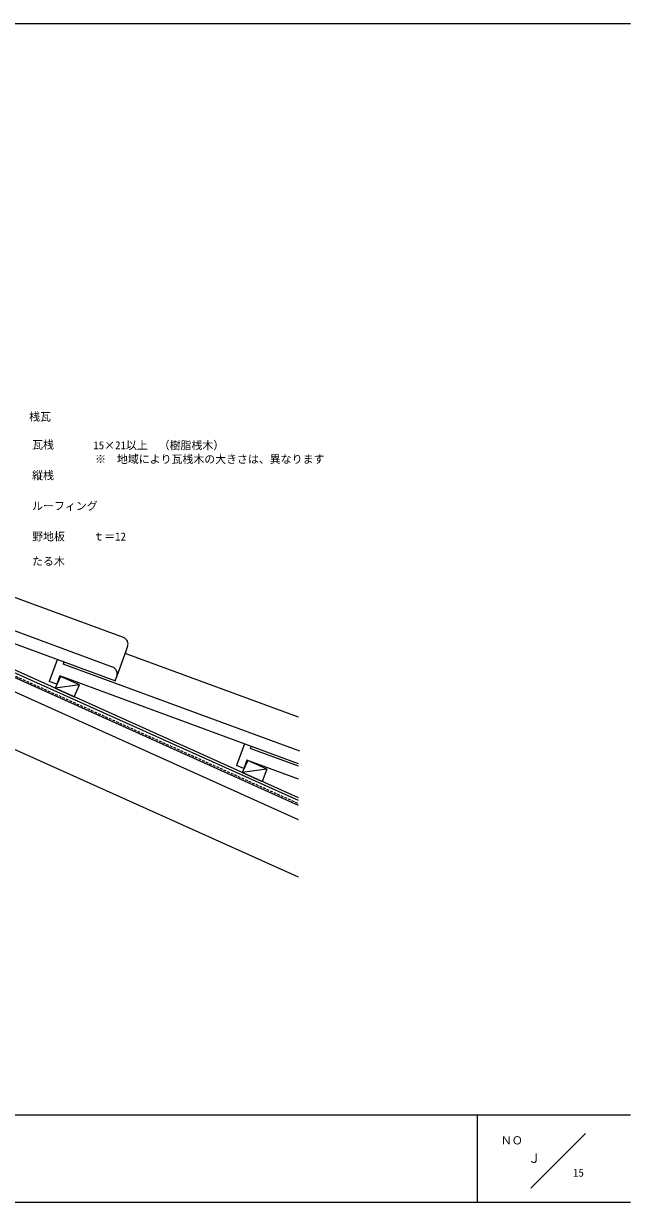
# Model space of a CAD drawing. Units: millimetres, scale not verified. Extents: x -203 to 197, y -138 to 132.
# Drawn here: x 57.8 to 196.8, y -138.4 to 131.6 of the extents above; entities that cross this region are included whole.
import ezdxf
from ezdxf.enums import TextEntityAlignment as Align

# ---------------------------------------------------------------- set-up
doc = ezdxf.new("R2010")
doc.units = ezdxf.units.MM
doc.header["$LTSCALE"] = 0.5
doc.linetypes.add('DASHED1', pattern=[1.8, 1.2, -0.6])
for name, color, linetype, lineweight in [('0-0', 5, 'Continuous', 18), ('1-0', 7, 'Continuous', 18), ('1-1', 7, 'Continuous', 18), ('1-2', 7, 'Continuous', 18), ('1-3', 7, 'Continuous', 18), ('1-B', 3, 'Continuous', 18), ('1-C', 7, 'Continuous', 18)]:
    doc.layers.add(name, color=color, linetype=linetype, lineweight=lineweight)
doc.layers.add('1-5', color=7, linetype='Continuous')
doc.styles.add('ＭＳ ゴシック', font='')
doc.styles.get('ＭＳ ゴシック').set_extended_font_data('MS Gothic')

msp = doc.modelspace()

# ---------------------------------------------------------------- linework, layer by layer
at = {"layer": '0-0'}
for p, q in [((-203.2432, 131.6351), (196.7568, 131.6351)), ((196.7568, -118.3649), (-203.2433, -118.3649)), ((161.7568, -138.3649), (161.7568, -118.3649)), ((186.4865, -122.5541), (173.9189, -135.1216)), ((196.7568, -138.3649), (-203.2432, -138.3649))]:
    msp.add_line(p, q, dxfattribs=at)
at = {"layer": '1-0'}
for p, q in [((120.7426, -45.6779), (-28.0071, 21.2594)), ((120.7426, -46.3359), (-28.0071, 20.6015)), ((120.7426, -47.4324), (-28.0071, 19.5049)), ((120.7426, -50.7222), (-26.4533, 15.5159)), ((120.7426, -63.8812), (-28.0071, 3.0561))]:
    msp.add_line(p, q, dxfattribs=at)
at = {"layer": '1-1', "color": 3, "linetype": 'DASHED1'}
msp.add_line((17.4248, -0.5008), (120.6596, -46.9564), dxfattribs=at)
at = {"layer": '1-1'}
for p, q in [((70.6419, -19.8429), (66.2647, -17.8731)), ((70.642, -19.8429), (65.0336, -20.6089)), ((70.6419, -19.8429), (65.0336, -20.6089)), ((113.5023, -39.13), (109.125, -37.1602)), ((113.5023, -39.13), (107.894, -39.896))]:
    msp.add_line(p, q, dxfattribs=at)
for points in [[(69.4109, -22.5786), (70.642, -19.8429), (66.2647, -17.8731), (65.0336, -20.6089)], [(69.4109, -22.5786), (70.6419, -19.8429), (66.2647, -17.8731), (65.0336, -20.6089)]]:
    msp.add_lwpolyline(points, close=True, dxfattribs=at)
msp.add_lwpolyline([(113.5023, -39.13), (109.125, -37.1603), (107.894, -39.896), (112.2712, -41.8658)], dxfattribs=at)
at = {"layer": '1-3'}
msp.add_line((113.5023, -39.13), (112.4634, -41.9523), dxfattribs=at)
at = {"layer": '1-B'}
for p, q in [((78.2044, -15.7437), (24.006, 4.2052)), ((78.9207, -18.991), (23.2266, 1.5084)), ((65.536, -14.0644), (63.7068, -19.0339)), ((67.0375, -14.6171), (66.8664, -15.082)), ((121.0647, -35.0308), (66.8664, -15.082)), ((66.0869, -17.7787), (65.396, -19.6556)), ((120.7426, -37.8959), (66.0869, -17.7787)), ((79.1533, -17.7979), (78.7359, -18.9317)), ((65.396, -19.6556), (63.7068, -19.0339)), ((108.3963, -33.3516), (106.5671, -38.321)), ((109.8978, -33.9042), (109.7267, -34.3691)), ((120.7426, -38.4237), (109.7267, -34.3691)), ((108.9472, -37.0658), (108.2564, -38.9427)), ((120.7426, -41.4074), (108.9472, -37.0658)), ((108.2564, -38.9427), (106.5671, -38.321))]:
    msp.add_line(p, q, dxfattribs=at)
msp.add_arc((77.6518, -17.2452), 1.6, 339.79262, 69.7932, dxfattribs=at)
at = {"layer": '1-C'}
for p, q in [((80.6914, -8.9868), (38.1944, 6.6551)), ((81.6403, -11.041), (79.1533, -17.7979)), ((120.7426, -27.24), (81.0547, -12.632))]:
    msp.add_line(p, q, dxfattribs=at)
msp.add_arc((80.1388, -10.4884), 1.6, 339.79305, 69.79277, dxfattribs=at)

# ---------------------------------------------------------------- texts
at = {"layer": '0-0', "color": 7, "style": 'ＭＳ ゴシック'}
for s, height, p in [('ＮＯ', 1.833, (167.1021, -125.6345)), ('Ｊ', 2.199, (173.238, -129.9766))]:
    msp.add_text(s, height=height, dxfattribs=at).set_placement(p, align=Align.BOTTOM_LEFT)
at = {"layer": '1-2', "style": 'ＭＳ ゴシック'}
msp.add_text('※\u3000地域により瓦桟木の大きさは、異なります', height=1.833, dxfattribs=at).set_placement((74.1855, 30.3946), align=Align.BOTTOM_LEFT)
at = {"layer": '1-3', "style": 'ＭＳ ゴシック'}
for s, p in [('15×21以上\u3000（樹脂桟木）', (73.7713, 33.5787)), ('たる木', (59.7668, 7.0101)), ('15', (183.6189, -133.0257))]:
    msp.add_text(s, height=1.833, dxfattribs=at).set_placement(p, align=Align.BOTTOM_LEFT)
at = {"layer": '1-5', "style": 'ＭＳ ゴシック'}
for s, p in [('桟瓦', (59.0945, 40.1095)), ('瓦桟\u3000', (59.7652, 33.6828)), ('縦桟', (59.7668, 26.6828)), ('ルーフィング', (59.7668, 19.6828)), ('野地板', (59.7668, 12.6828)), ('ｔ＝12', (73.7713, 12.6828))]:
    msp.add_text(s, height=1.833, dxfattribs=at).set_placement(p, align=Align.BOTTOM_LEFT)

doc.saveas('drawing.dxf')
